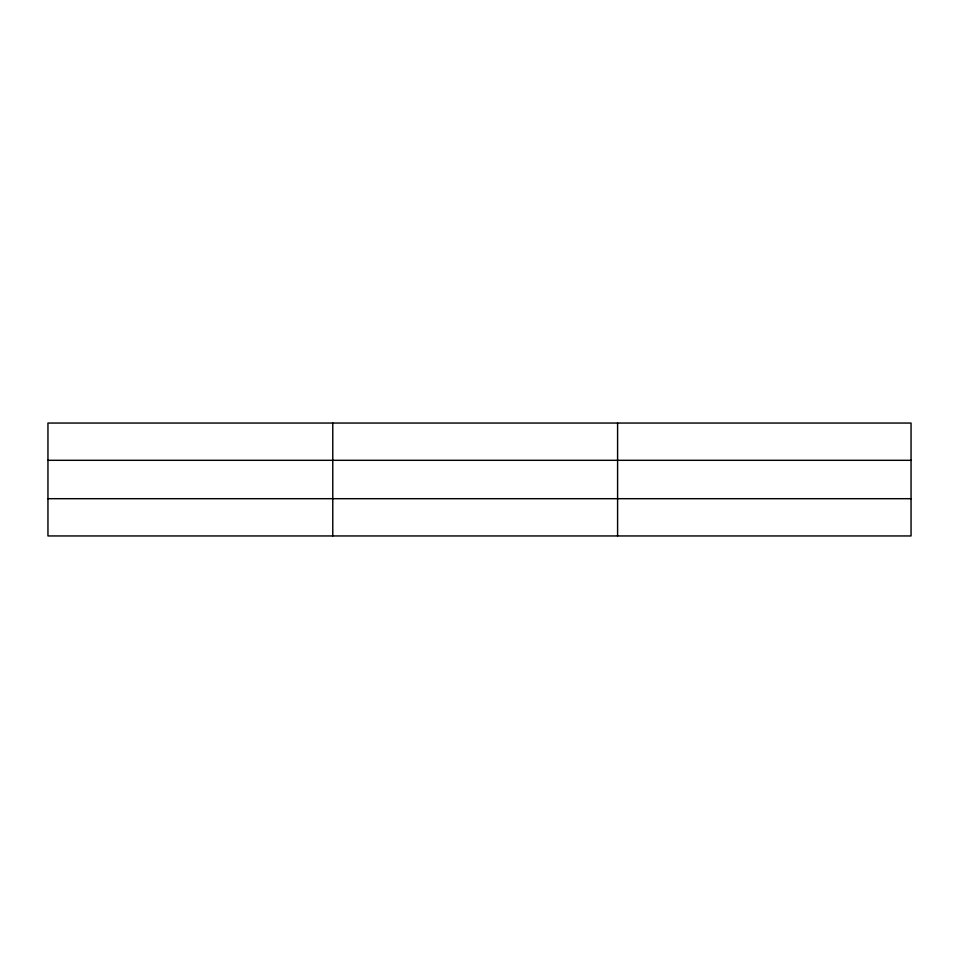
<?xml version="1.0" encoding="UTF-8"?>
<svg xmlns="http://www.w3.org/2000/svg" width="959" height="959" viewBox="0 0 959 959"><rect width="100%" height="100%" fill="white"/><g stroke="black" fill="none" stroke-linecap="round" stroke-linejoin="round"><path stroke-width="1.44" d="M332.773 423.051L332.773 535.949M617.596 423.051L617.596 535.949M911.05 498.692L911.05 535.949L47.95 535.949L47.95 423.051L911.05 423.051L911.05 498.692L47.95 498.692M47.95 460.308L911.05 460.308"/></g></svg>
